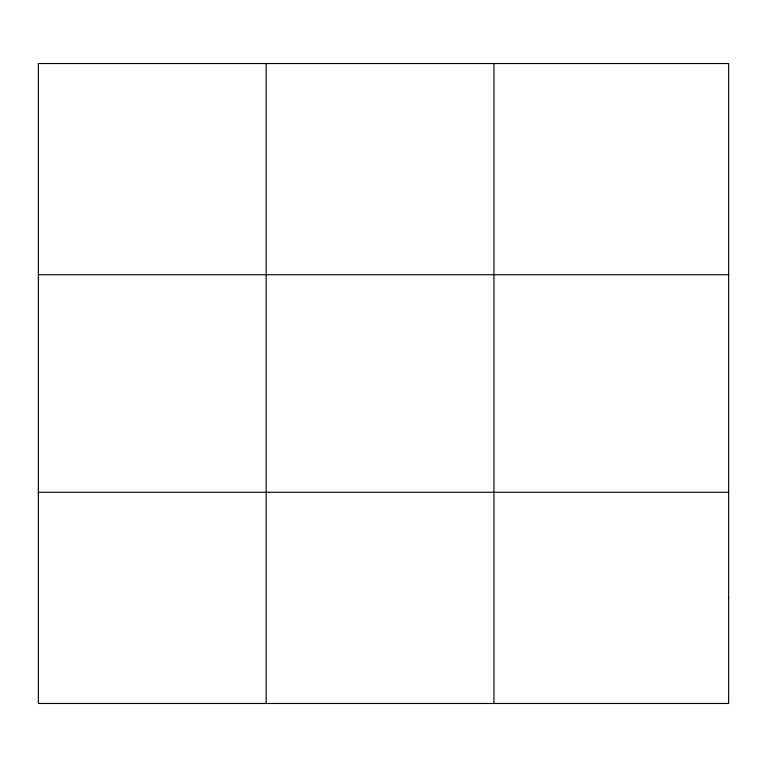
<?xml version="1.0" encoding="UTF-8"?>
<svg xmlns="http://www.w3.org/2000/svg" width="767" height="767" viewBox="0 0 767 767"><rect width="100%" height="100%" fill="white"/><g stroke="black" fill="none" stroke-linecap="round" stroke-linejoin="round"><path stroke-width="1.15" d="M38.35 274.711L728.65 274.711M38.35 492.289L728.65 492.289M493.948 63.536L493.948 703.464M266.149 63.536L266.149 703.464M728.65 597.876L728.65 703.464L38.35 703.464L38.35 63.536L728.65 63.536L728.65 597.876"/></g></svg>
